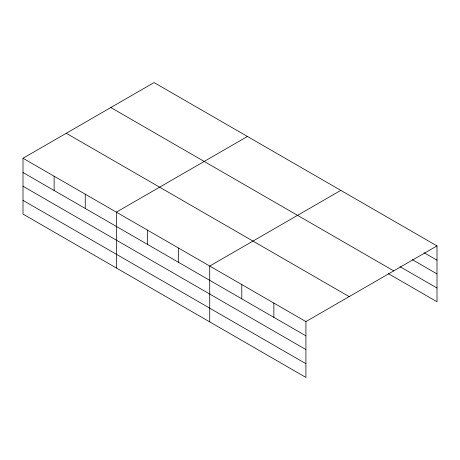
<?xml version="1.0" encoding="UTF-8"?>
<svg xmlns="http://www.w3.org/2000/svg" width="460" height="460" viewBox="0 0 460 460"><rect width="100%" height="100%" fill="white"/><g stroke="black" fill="none" stroke-linecap="round" stroke-linejoin="round"><path stroke-width="0.69" d="M23 158.251L305.917 321.592L305.917 377.43L23 214.09L23 158.251L154.083 82.57L437 245.91L437 301.748L388.286 273.625M247.445 136.47L116.363 212.152L116.363 267.99M340.808 190.377L209.725 266.052L209.725 321.897M305.917 321.592L437 245.91M424.051 252.707L437 260.182M412.338 259.658L437 273.901M400.004 266.673L437 288.035M110.825 107.542L393.743 270.882M66.257 133.273L349.174 296.614M23 172.523L305.917 335.863M23 186.237L305.917 349.577M23 200.37L305.917 363.71M273.855 303.077L273.855 317.348M241.787 284.567L241.787 298.839M178.606 248.089L178.606 262.355M147.482 230.121L147.482 244.392M85.244 194.183L85.244 208.455M54.119 176.214L54.119 190.486"/></g></svg>
